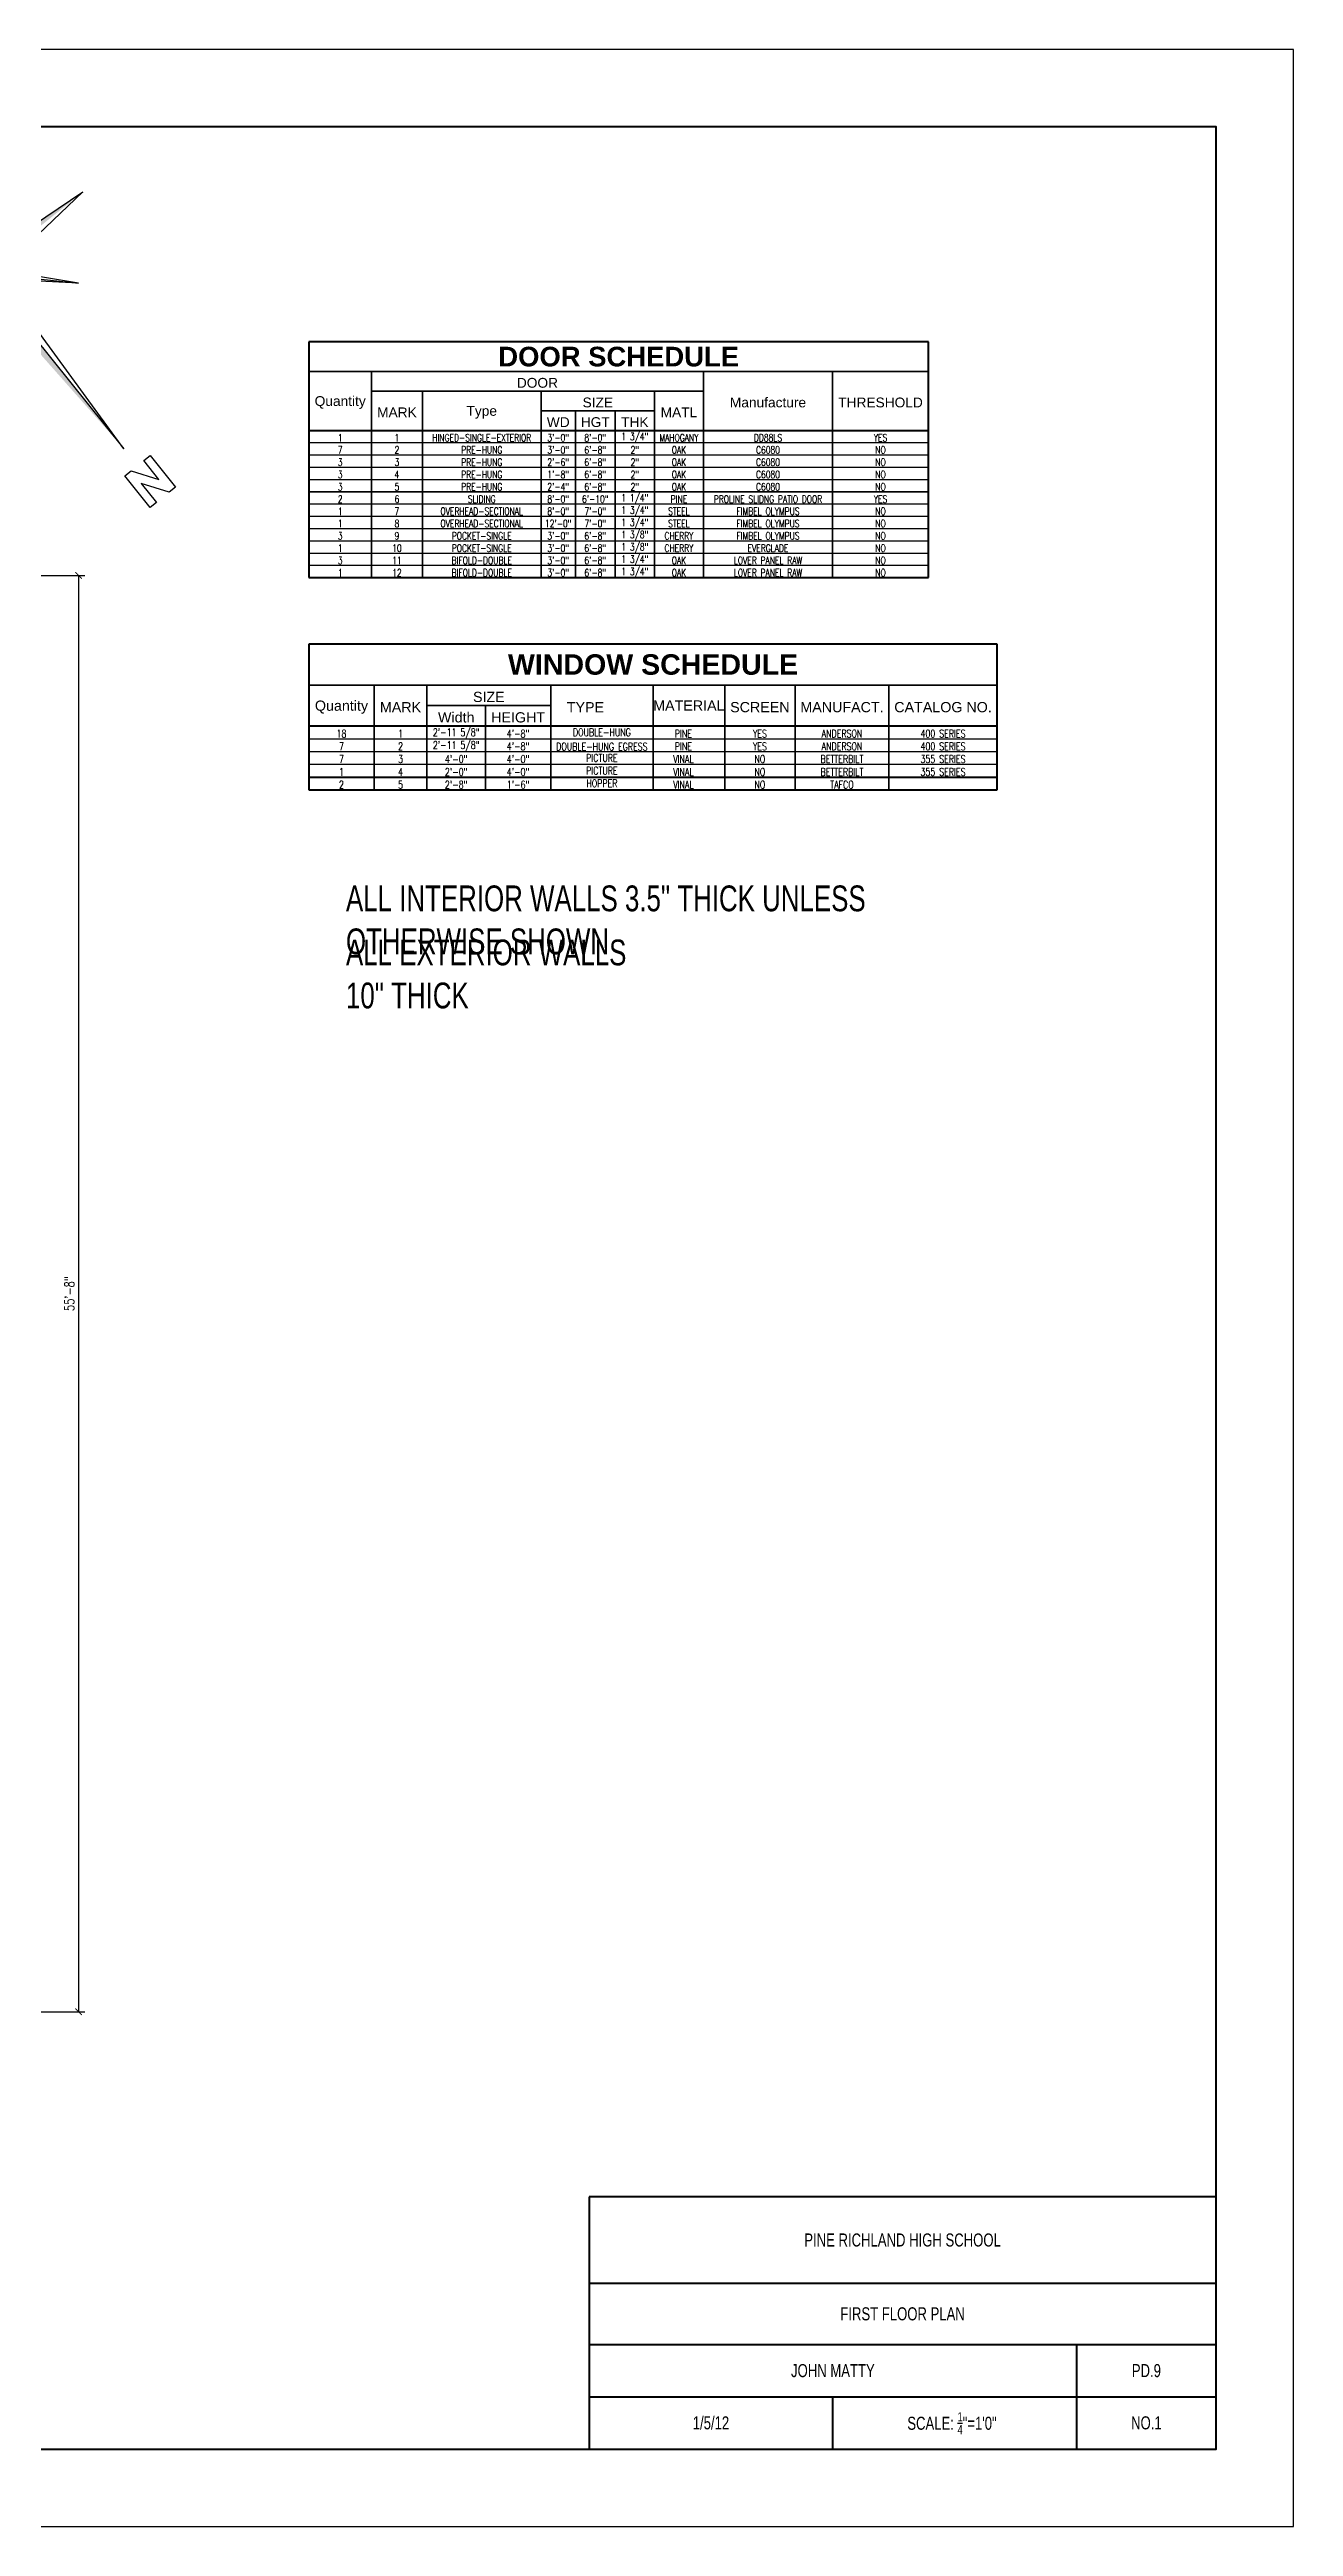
# Model space of a CAD drawing. Header units: inches. Extents: x 43 to 7578, y 1297 to 3809.
# Drawn here: x 1192 to 1771, y 1297 to 2449 of the extents above; entities that cross this region are included whole.
import ezdxf

# ---------------------------------------------------------------- set-up
doc = ezdxf.new("R2010")
doc.units = ezdxf.units.IN
doc.header["$LTSCALE"] = 0.5
doc.header["$MEASUREMENT"] = 0
doc.layers.add('A-Anno-Note', color=231, linetype='Continuous', lineweight=25)
doc.layers.add('A-Anno-Schd', color=231, linetype='Continuous', lineweight=25)
doc.styles.add('Annotative', font='romans.shx', dxfattribs={"width": 0.75})
doc.styles.add('Arch-Dim', font='romans.shx', dxfattribs={"width": 0.75})
doc.styles.add('Schedule-Data', font='romans.shx', dxfattribs={"width": 0.75})
doc.styles.add('Schedule-Header', font='ARIAL.TTF')
doc.styles.add('Schedule-Title', font='ARIALBD.TTF')
doc.styles.get("Standard").update_dxf_attribs({"font": 'romans.shx', "width": 0.75})
doc.dimstyles.new('Annotative', dxfattribs={"dimscale": 96, "dimtxt": 0.09375, "dimasz": 0.0625, "dimexe": 0.0625, "dimexo": 0.0625, "dimgap": 0.03125, "dimtad": 1, "dimdec": 4, "dimzin": 3, "dimdsep": 46, "dimlunit": 4, "dimtxsty": 'Arch-Dim', "dimblk": 'ARCHTICK', "dimcen": 0.09375, "dimazin": 2, "dimtfac": 0.75, "dimtdec": 4, "dimtix": 1, "dimtmove": 2, "dimatfit": 3, "dimfxl": 1, "dimtolj": 1, "dimtzin": 0, "dimarcsym": 0})

# ---------------------------------------------------------------- blocks, each defined once
blk = doc.blocks.new('_ArchTick')
at = {"color": 0, "linetype": 'ByBlock', "const_width": 0.15}
blk.add_lwpolyline([(-0.5, -0.5), (0.5, 0.5)], dxfattribs=at)
blk = doc.blocks.new('*D185')
at = {"color": 0, "lineweight": -2, "transparency": 16777216}
for p, q in [((1030.9, 2204.6), (1208.7, 2204.6)), ((1205.7, 2204.6), (1205.7, 1536.6)), ((901.2, 1536.6), (1208.7, 1536.6))]:
    blk.add_line(p, q, dxfattribs=at)
at = {"layer": 'Defpoints', "color": 0, "transparency": 16777216}
for p in [(1027.9, 2204.6), (898.2, 1536.6), (1205.7, 1536.6)]:
    blk.add_point(p, dxfattribs=at)
at = {"color": 0, "lineweight": -2, "transparency": 16777216, "xscale": 3, "yscale": 3, "zscale": 3}
for p, rotation in [((1205.7, 2204.6), 90), ((1205.7, 1536.6), 270)]:
    blk.add_blockref('_ArchTick', p, dxfattribs=dict(at, rotation=rotation))
at = {"color": 0, "transparency": 16777216, "insert": (1201.5, 1870.6), "char_height": 4.5, "attachment_point": 5, "rotation": 90, "style": 'Arch-Dim'}
blk.add_mtext('\\A1;55\'-8"', dxfattribs=at)
blk = doc.blocks.new('Anno_North_K_Metric')
at = {"color": 0, "linetype": 'ByBlock', "lineweight": -2}
for p, q in [((-0.5, 0.83), (0, 6.67)), ((0.5, 0.83), (0, 6.67)), ((0, 0), (-3.54, 3.54)), ((-3.54, 3.54), (-0.83, 0.5)), ((0, 0), (-3.54, 3.54)), ((-3.54, 3.54), (-0.5, 0.83)), ((0, 0), (3.54, 3.54)), ((0, 0), (3.54, 3.54)), ((3.54, 3.54), (0.5, 0.83)), ((3.54, 3.54), (0.83, 0.5)), ((-0.83, 0.5), (-6.67, 0)), ((-0.83, -0.5), (-6.67, 0)), ((0, 0), (-3.54, -3.54)), ((0, 0), (-3.54, -3.54)), ((-0.83, 0.5), (0, 0)), ((-0.83, -0.5), (0, 0)), ((-0.83, -0.5), (0, 0)), ((-0.5, 0.83), (0, 0)), ((-0.5, 0.83), (0, 0)), ((-0.5, -0.83), (0, 0)), ((0.5, 0.83), (0, 0)), ((0.83, 0.5), (0, 0)), ((0.83, 0.5), (0, 0)), ((0.83, 0.5), (0, 0)), ((0, 0), (11.67, 0)), ((0, 0), (3.54, -3.54)), ((0, 0), (3.54, -3.54)), ((0, 0), (0, 0)), ((0, 0), (0, 0)), ((0, 0), (0, 0)), ((0, 0), (0, 0)), ((0, 0), (0, 0)), ((0, 0), (0, 0)), ((0, 0), (0, 0)), ((0, 0), (0, 0)), ((0.5, -0.83), (0, 0)), ((0, 0), (0, 0)), ((0, 0), (0, 0)), ((0, 0), (0, 0)), ((0, 0), (0, 0)), ((0.5, -0.83), (0, 0)), ((0, 0), (0, 0)), ((0, 0), (0, 0)), ((0, 0), (0, 0)), ((0, 0), (0, 0)), ((0.83, -0.5), (0, 0)), ((11.67, 0), (0.83, 0.5)), ((12.79, 0.41), (12.79, 0.83)), ((12.79, 0.83), (14.89, 0.83)), ((14.05, 0.41), (12.79, 0.41)), ((12.79, -0.43), (14.05, 0.41)), ((14.89, 0.41), (13.63, -0.43)), ((14.89, 0.83), (14.89, 0.41)), ((-3.54, -3.54), (-0.83, -0.5)), ((-3.54, -3.54), (-0.5, -0.83)), ((-0.5, -0.83), (0, -6.67)), ((0.5, -0.83), (0, -6.67)), ((3.54, -3.54), (0.5, -0.83)), ((3.54, -3.54), (0.83, -0.5)), ((12.79, -0.85), (12.79, -0.43)), ((14.89, -0.85), (12.79, -0.85)), ((13.63, -0.43), (14.89, -0.43)), ((14.89, -0.43), (14.89, -0.85))]:
    blk.add_line(p, q, dxfattribs=at)
for points in [[(0, 6.67), (0, 0), (-0.5, 0.83)], [(-3.54, 3.54), (0, 0), (-0.5, 0.83)], [(3.54, 3.54), (0, 0), (0.83, 0.5)], [(-6.67, 0), (0, 0), (-0.83, -0.5)], [(-3.54, -3.54), (0, 0), (-0.83, -0.5)], [(0, 0), (11.67, 0), (0.83, -0.5)], [(0, -6.67), (0, 0), (0.5, -0.83)], [(3.54, -3.54), (0, 0), (0.5, -0.83)]]:
    blk.add_solid(points, dxfattribs=at)

msp = doc.modelspace()

# ---------------------------------------------------------------- linework, layer by layer
at = {"lineweight": 70}
for p, q in [((1734.74877, 1450.49889), (1443.14877, 1450.49889)), ((1443.14877, 1450.49889), (1443.14877, 1333.21089)), ((1443.14877, 1410.32289), (1734.74877, 1410.32289)), ((1443.14877, 1381.81089), (1734.74877, 1381.81089)), ((1669.94877, 1357.51089), (1669.94877, 1381.81089)), ((1443.14877, 1357.51089), (1734.74877, 1357.51089)), ((1556.54877, 1333.21089), (1556.54877, 1357.51089)), ((1669.94877, 1333.21089), (1669.94877, 1357.51089))]:
    msp.add_line(p, q, dxfattribs=at)
msp.add_lwpolyline([(42.74877, 2449.21089), (42.74877, 1297.21089), (1770.74877, 1297.21089), (1770.74877, 2449.21089)], close=True)
msp.add_lwpolyline([(78.74877, 2413.21089), (78.74877, 1333.21089), (1734.74877, 1333.21089), (1734.74877, 2413.21089)], close=True, dxfattribs=at)
at = {"layer": 'A-Anno-Schd', "color": 234, "linetype": 'Continuous', "lineweight": 70}
for p, q in [((1312.84406, 2313.19144), (1312.84406, 2203.62119)), ((1600.9842, 2313.19144), (1312.84406, 2313.19144)), ((1600.9842, 2203.62119), (1600.9842, 2313.19144)), ((1312.84406, 2203.62119), (1600.9842, 2203.62119)), ((1312.84406, 2172.64254), (1312.84406, 2104.92838)), ((1632.97568, 2172.64254), (1312.84406, 2172.64254)), ((1632.97568, 2104.92838), (1632.97568, 2172.64254)), ((1312.84406, 2110.86822), (1632.97568, 2110.86822)), ((1312.84406, 2104.92838), (1632.97568, 2104.92838))]:
    msp.add_line(p, q, dxfattribs=at)
at = {"layer": 'A-Anno-Schd', "color": 232, "linetype": 'Continuous', "lineweight": 35}
for p, q in [((1312.84406, 2299.49516), (1600.9842, 2299.49516)), ((1341.97279, 2299.49516), (1341.97279, 2272.10259)), ((1496.30576, 2299.49516), (1496.30576, 2290.3643)), ((1556.4308, 2299.49516), (1556.4308, 2272.10259)), ((1341.97279, 2290.3643), (1365.62052, 2290.3643)), ((1365.62052, 2290.3643), (1365.62052, 2272.10259)), ((1365.62052, 2290.3643), (1420.85403, 2290.3643)), ((1420.85403, 2290.3643), (1420.85403, 2272.10259)), ((1420.85403, 2290.3643), (1473.60091, 2290.3643)), ((1420.85403, 2281.23345), (1436.76919, 2281.23345)), ((1436.76919, 2281.23345), (1436.76919, 2272.10259)), ((1436.76919, 2281.23345), (1455.30027, 2281.23345)), ((1455.30027, 2281.23345), (1455.30027, 2272.10259)), ((1455.30027, 2281.23345), (1473.60091, 2281.23345)), ((1473.60091, 2290.3643), (1473.60091, 2281.23345)), ((1473.60091, 2290.3643), (1496.30576, 2290.3643)), ((1473.60091, 2281.23345), (1473.60091, 2272.10259)), ((1496.30576, 2290.3643), (1496.30576, 2272.10259)), ((1341.97279, 2272.10259), (1341.97279, 2203.62119)), ((1365.62052, 2272.10259), (1365.62052, 2203.62119)), ((1420.85403, 2272.10259), (1420.85403, 2203.62119)), ((1436.76919, 2272.10259), (1436.76919, 2203.62119)), ((1455.30027, 2272.10259), (1455.30027, 2203.62119)), ((1473.60091, 2272.10259), (1473.60091, 2203.62119)), ((1496.30576, 2272.10259), (1496.30576, 2203.62119)), ((1556.4308, 2272.10259), (1556.4308, 2203.62119)), ((1312.84406, 2243.56867), (1600.9842, 2243.56867)), ((1312.84406, 2153.63506), (1632.97568, 2153.63506)), ((1343.16235, 2153.63506), (1343.16235, 2134.62757)), ((1367.77581, 2153.63506), (1367.77581, 2134.62757)), ((1367.77581, 2144.13131), (1394.97178, 2144.13131)), ((1394.97178, 2144.13131), (1394.97178, 2134.62757)), ((1394.97178, 2144.13131), (1425.32573, 2144.13131)), ((1425.32573, 2153.63506), (1425.32573, 2144.13131)), ((1425.32573, 2144.13131), (1425.32573, 2134.62757)), ((1472.90987, 2153.63506), (1472.90987, 2134.62757)), ((1506.2197, 2153.63506), (1506.2197, 2134.62757)), ((1538.982, 2153.63506), (1538.982, 2134.62757)), ((1582.57376, 2153.63506), (1582.57376, 2134.62757)), ((1343.16235, 2134.62757), (1343.16235, 2104.92838)), ((1367.77581, 2134.62757), (1367.77581, 2104.92838)), ((1394.97178, 2134.62757), (1394.97178, 2104.92838)), ((1425.32573, 2134.62757), (1425.32573, 2104.92838)), ((1472.90987, 2134.62757), (1472.90987, 2104.92838)), ((1506.2197, 2134.62757), (1506.2197, 2104.92838)), ((1538.982, 2134.62757), (1538.982, 2104.92838)), ((1582.57376, 2134.62757), (1582.57376, 2104.92838))]:
    msp.add_line(p, q, dxfattribs=at)
at = {"layer": 'A-Anno-Schd', "color": 233, "linetype": 'Continuous', "lineweight": 50}
for p, q in [((1312.84406, 2272.10259), (1600.9842, 2272.10259)), ((1312.84406, 2134.62757), (1632.97568, 2134.62757))]:
    msp.add_line(p, q, dxfattribs=at)
at = {"layer": 'A-Anno-Schd', "color": 231, "linetype": 'Continuous', "lineweight": 25}
for p, q in [((1312.84406, 2266.39581), (1600.9842, 2266.39581)), ((1312.84406, 2260.68903), (1600.9842, 2260.68903)), ((1312.84406, 2254.98224), (1600.9842, 2254.98224)), ((1312.84406, 2249.27546), (1600.9842, 2249.27546)), ((1312.84406, 2237.86189), (1600.9842, 2237.86189)), ((1312.84406, 2232.15511), (1600.9842, 2232.15511)), ((1312.84406, 2226.44832), (1600.9842, 2226.44832)), ((1312.84406, 2220.74154), (1600.9842, 2220.74154)), ((1312.84406, 2128.68774), (1632.97568, 2128.68774)), ((1312.84406, 2122.7479), (1632.97568, 2122.7479))]:
    msp.add_line(p, q, dxfattribs=at)
at = {"layer": 'A-Anno-Schd', "color": 232, "linetype": 'Continuous', "lineweight": 25}
msp.add_line((1312.84406, 2215.03475), (1600.9842, 2215.03475), dxfattribs=at)
at = {"layer": 'A-Anno-Schd', "color": 234, "linetype": 'Continuous', "lineweight": 25}
for p, q in [((1312.84406, 2209.32797), (1600.9842, 2209.32797)), ((1312.84406, 2116.80806), (1632.97568, 2116.80806))]:
    msp.add_line(p, q, dxfattribs=at)

# ---------------------------------------------------------------- block references
at = {"layer": 'A-Anno-Note', "color": 7, "xscale": 8.999999999999957, "yscale": 8.999999999999957, "zscale": 8.999999999999957, "rotation": 308.8202676105928}
msp.add_blockref('Anno_North_K_Metric', (1160.9799, 2345.38023), dxfattribs=at)

# ---------------------------------------------------------------- texts
at = {"char_height": 12, "attachment_point": 1, "style": 'Annotative'}
for s, width, insert in [('{\\fCityBlueprint|b0|i0|c2|p2;ALL INTERIOR WALLS 3.5" THICK UNLESS OTHERWISE SHOWN}', 269.4165736, (1330.09463, 2060.42178)), ('{\\fCityBlueprint|b0|i0|c2|p2;ALL EXTERIOR WALLS 10" THICK }', 143.7922858, (1330.09463, 2035.27438))]:
    msp.add_mtext_dynamic_manual_height_columns(s, width=width, gutter_width=22.5, heights=[0], dxfattribs=dict(at, insert=insert))
at = {"color": 7, "char_height": 6.075, "attachment_point": 5}
for s, width, insert in [('{\\fCityBlueprint|b0|i0|c2|p2;PINE RICHLAND HIGH SCHOOL}', 125.360318, (1588.94877, 1430.41089)), ('{\\fCityBlueprint|b0|i0|c2|p2;FIRST FLOOR PLAN}', 81.3411996, (1588.94877, 1396.06689)), ('{\\fCityBlueprint|b0|i0|c2|p2;JOHN MATTY}', 58.5197, (1556.54877, 1369.66089)), ('{\\fCityBlueprint|b0|i0|c2|p2;PD.9}', 0.2333352, (1702.34877, 1369.66089)), ('{\\fCityBlueprint|b0|i0|c2|p2;1/5/12}', 0.3315574, (1499.84877, 1345.36089)), ('\\A1;{\\fCityBlueprint|b0|i0|c2|p2;SCALE: \\H0.7x;\\S1/4;\\H1.4286x;"=1\'0"}', 76.2026687, (1611.94264, 1345.20826)), ('{\\fCityBlueprint|b0|i0|c2|p2;NO.1}', 0.2333352, (1702.34877, 1345.36089))]:
    msp.add_mtext_dynamic_manual_height_columns(s, width=width, gutter_width=1, heights=[0], dxfattribs=dict(at, insert=insert))
at = {"layer": 'A-Anno-Schd', "color": 233, "linetype": 'Continuous', "lineweight": 35, "attachment_point": 5, "style": 'Schedule-Title'}
for s, insert, char_height, width in [('DOOR SCHEDULE', (1456.91413, 2306.3433), 9.1308543, 283.5747199), ('WINDOW SCHEDULE', (1472.90987, 2163.1388), 9.5037407, 300.4299655)]:
    msp.add_mtext(s, dxfattribs=dict(at, insert=insert, char_height=char_height, width=width))
at = {"layer": 'A-Anno-Schd', "color": 231, "linetype": 'Continuous', "lineweight": 25, "attachment_point": 5}
for s, insert, char_height, width, style in [('DOOR', (1419.13927, 2294.16882), 4.565427, 149.7675426, 'Schedule-Header'), ('Quantity', (1327.40842, 2285.03797), 4.565427, 24.563306, 'Schedule-Header'), ('MARK', (1353.79665, 2280.47254), 4.565427, 19.082302, 'Schedule-Header'), ('Type', (1393.23728, 2280.47254), 4.565427, 50.6680887, 'Schedule-Header'), ('SIZE', (1447.22747, 2285.03797), 4.565427, 48.1814502, 'Schedule-Header'), ('MATL', (1484.95333, 2280.47254), 4.565427, 18.1394203, 'Schedule-Header'), ('Manufacture', (1526.36828, 2285.03797), 4.5654271, 55.5596178, 'Schedule-Header'), ('THRESHOLD', (1578.7075, 2285.03797), 4.565427, 39.9879721, 'Schedule-Header'), ('1', (1327.40842, 2268.67852), 3.42407, 26.8460195, 'Schedule-Data'), ('1', (1353.79665, 2268.67852), 3.42407, 21.3650156, 'Schedule-Data'), ('HINGED-SINGLE-EXTERIOR', (1393.23728, 2268.67852), 3.4240704, 52.9508023, 'Schedule-Data'), ('WD', (1428.81161, 2275.90712), 4.565427, 11.3497266, 'Schedule-Header'), ('3\'-0"', (1428.81161, 2268.67852), 3.42407, 13.6324402, 'Schedule-Data'), ('HGT', (1446.03473, 2275.90712), 4.565427, 13.9656603, 'Schedule-Header'), ('8\'-0"', (1446.03473, 2268.67852), 3.42407, 16.2483739, 'Schedule-Data'), ('THK', (1464.45059, 2275.90712), 4.565427, 13.735209, 'Schedule-Header'), ('1 3/4"', (1464.45059, 2268.67852), 3.42407, 16.0179226, 'Schedule-Data'), ('MAHOGANY', (1484.95333, 2268.67852), 3.42407, 20.4221339, 'Schedule-Data'), ('DD88LS', (1526.36828, 2268.67852), 3.42407, 57.8423313, 'Schedule-Data'), ('YES', (1578.7075, 2268.67852), 3.42407, 42.2706857, 'Schedule-Data'), ('7', (1327.40842, 2262.97174), 3.42407, 26.8460195, 'Schedule-Data'), ('3', (1327.40842, 2257.26496), 3.42407, 26.8460195, 'Schedule-Data'), ('2', (1353.79665, 2262.97174), 3.42407, 21.3650156, 'Schedule-Data'), ('3', (1353.79665, 2257.26496), 3.42407, 21.3650156, 'Schedule-Data'), ('PRE-HUNG', (1393.23728, 2262.97174), 3.42407, 52.9508023, 'Schedule-Data'), ('PRE-HUNG', (1393.23728, 2257.26496), 3.42407, 52.9508023, 'Schedule-Data'), ('3\'-0"', (1428.81161, 2262.97174), 3.42407, 13.6324402, 'Schedule-Data'), ('2\'-6"', (1428.81161, 2257.26496), 3.42407, 13.6324402, 'Schedule-Data'), ('6\'-8"', (1446.03473, 2262.97174), 3.42407, 16.2483739, 'Schedule-Data'), ('6\'-8"', (1446.03473, 2257.26496), 3.42407, 16.2483739, 'Schedule-Data'), ('2"', (1464.45059, 2262.97174), 3.42407, 16.0179226, 'Schedule-Data'), ('2"', (1464.45059, 2257.26496), 3.42407, 16.0179226, 'Schedule-Data'), ('OAK', (1484.95333, 2262.97174), 3.42407, 20.4221339, 'Schedule-Data'), ('OAK', (1484.95333, 2257.26496), 3.42407, 20.4221339, 'Schedule-Data'), ('C6080', (1526.36828, 2262.97174), 3.42407, 57.8423313, 'Schedule-Data'), ('C6080', (1526.36828, 2257.26496), 3.42407, 57.8423313, 'Schedule-Data'), ('NO', (1578.7075, 2262.97174), 3.42407, 42.2706857, 'Schedule-Data'), ('NO', (1578.7075, 2257.26496), 3.42407, 42.2706857, 'Schedule-Data'), ('3', (1327.40842, 2251.55817), 3.42407, 26.8460195, 'Schedule-Data'), ('3', (1327.40842, 2245.85139), 3.42407, 26.8460195, 'Schedule-Data'), ('4', (1353.79665, 2251.55817), 3.42407, 21.3650156, 'Schedule-Data'), ('5', (1353.79665, 2245.85139), 3.42407, 21.3650156, 'Schedule-Data'), ('PRE-HUNG', (1393.23728, 2251.55817), 3.42407, 52.9508023, 'Schedule-Data'), ('PRE-HUNG', (1393.23728, 2245.85139), 3.42407, 52.9508023, 'Schedule-Data'), ('2\'-4"', (1428.81161, 2245.85139), 3.42407, 13.6324402, 'Schedule-Data'), ('1\'-8"', (1428.81161, 2251.55817), 3.42407, 13.6324402, 'Schedule-Data'), ('6\'-8"', (1446.03473, 2251.55817), 3.42407, 16.2483739, 'Schedule-Data'), ('6\'-8"', (1446.03473, 2245.85139), 3.42407, 16.2483739, 'Schedule-Data'), ('2"', (1464.45059, 2251.55817), 3.42407, 16.0179226, 'Schedule-Data'), ('2"', (1464.45059, 2245.85139), 3.42407, 16.0179226, 'Schedule-Data'), ('OAK', (1484.95333, 2251.55817), 3.42407, 20.4221339, 'Schedule-Data'), ('OAK', (1484.95333, 2245.85139), 3.42407, 20.4221339, 'Schedule-Data'), ('C6080', (1526.36828, 2251.55817), 3.42407, 57.8423313, 'Schedule-Data'), ('C6080', (1526.36828, 2245.85139), 3.42407, 57.8423313, 'Schedule-Data'), ('NO', (1578.7075, 2251.55817), 3.42407, 42.2706857, 'Schedule-Data'), ('NO', (1578.7075, 2245.85139), 3.42407, 42.2706857, 'Schedule-Data'), ('2', (1327.40842, 2240.1446), 3.42407, 26.8460195, 'Schedule-Data'), ('1', (1327.40842, 2234.43782), 3.42407, 26.8460195, 'Schedule-Data'), ('7', (1353.79665, 2234.43782), 3.42407, 21.3650156, 'Schedule-Data'), ('6', (1353.79665, 2240.1446), 3.42407, 21.3650156, 'Schedule-Data'), ('OVERHEAD-SECTIONAL', (1393.23728, 2234.43782), 3.4240704, 52.9508023, 'Schedule-Data'), ('SLIDING', (1393.23728, 2240.1446), 3.42407, 52.9508023, 'Schedule-Data'), ('8\'-0"', (1428.81161, 2240.1446), 3.42407, 13.6324402, 'Schedule-Data'), ('8\'-0"', (1428.81161, 2234.43782), 3.42407, 13.6324402, 'Schedule-Data'), ('6\'-10"', (1446.03473, 2240.1446), 3.42407, 16.2483739, 'Schedule-Data'), ('7\'-0"', (1446.03473, 2234.43782), 3.42407, 16.2483739, 'Schedule-Data'), ('1 1/4"', (1464.45059, 2240.1446), 3.42407, 16.0179226, 'Schedule-Data'), ('1 3/4"', (1464.45059, 2234.43782), 3.42407, 16.0179226, 'Schedule-Data'), ('STEEL', (1484.95333, 2234.43782), 3.42407, 20.4221339, 'Schedule-Data'), ('PINE', (1484.95333, 2240.1446), 3.42407, 20.4221339, 'Schedule-Data'), ('PROLINE SLIDNG PATIO DOOR', (1526.36828, 2240.1446), 3.4240704, 57.8423313, 'Schedule-Data'), ('FIMBEL OLYMPUS', (1526.36828, 2234.43782), 3.4240704, 57.8423313, 'Schedule-Data'), ('YES', (1578.7075, 2240.1446), 3.42407, 42.2706857, 'Schedule-Data'), ('NO', (1578.7075, 2234.43782), 3.42407, 42.2706857, 'Schedule-Data'), ('3', (1327.40842, 2223.02425), 3.42407, 26.8460195, 'Schedule-Data'), ('1', (1327.40842, 2228.73104), 3.42407, 26.8460195, 'Schedule-Data'), ('8', (1353.79665, 2228.73104), 3.42407, 21.3650156, 'Schedule-Data'), ('9', (1353.79665, 2223.02425), 3.42407, 21.3650156, 'Schedule-Data'), ('OVERHEAD-SECTIONAL', (1393.23728, 2228.73104), 3.4240704, 52.9508023, 'Schedule-Data'), ('POCKET-SINGLE', (1393.23728, 2223.02425), 3.4240704, 52.9508023, 'Schedule-Data'), ('12\'-0"', (1428.81161, 2228.73104), 3.42407, 13.6324402, 'Schedule-Data'), ('3\'-0"', (1428.81161, 2223.02425), 3.42407, 13.6324402, 'Schedule-Data'), ('7\'-0"', (1446.03473, 2228.73104), 3.42407, 16.2483739, 'Schedule-Data'), ('6\'-8"', (1446.03473, 2223.02425), 3.42407, 16.2483739, 'Schedule-Data'), ('1 3/4"', (1464.45059, 2228.73104), 3.42407, 16.0179226, 'Schedule-Data'), ('1 3/8"', (1464.45059, 2223.02425), 3.42407, 16.0179226, 'Schedule-Data'), ('CHERRY', (1484.95333, 2223.02425), 3.42407, 20.4221339, 'Schedule-Data'), ('STEEL', (1484.95333, 2228.73104), 3.42407, 20.4221339, 'Schedule-Data'), ('FIMBEL OLYMPUS', (1526.36828, 2228.73104), 3.4240704, 57.8423313, 'Schedule-Data'), ('FIMBEL OLYMPUS', (1526.36828, 2223.02425), 3.4240704, 57.8423313, 'Schedule-Data'), ('NO', (1578.7075, 2228.73104), 3.42407, 42.2706857, 'Schedule-Data'), ('NO', (1578.7075, 2223.02425), 3.42407, 42.2706857, 'Schedule-Data'), ('3', (1327.40842, 2211.61068), 3.42407, 26.8460195, 'Schedule-Data'), ('1', (1327.40842, 2217.31747), 3.42407, 26.8460195, 'Schedule-Data'), ('10', (1353.79665, 2217.31747), 3.42407, 21.3650156, 'Schedule-Data'), ('11', (1353.79665, 2211.61068), 3.42407, 21.3650156, 'Schedule-Data'), ('BIFOLD-DOUBLE', (1393.23728, 2211.61068), 3.4240704, 52.9508023, 'Schedule-Data'), ('POCKET-SINGLE', (1393.23728, 2217.31747), 3.4240704, 52.9508023, 'Schedule-Data'), ('3\'-0"', (1428.81161, 2217.31747), 3.42407, 13.6324402, 'Schedule-Data'), ('3\'-0"', (1428.81161, 2211.61068), 3.42407, 13.6324402, 'Schedule-Data'), ('6\'-8"', (1446.03473, 2217.31747), 3.42407, 16.2483739, 'Schedule-Data'), ('6\'-8"', (1446.03473, 2211.61068), 3.42407, 16.2483739, 'Schedule-Data'), ('1 3/8"', (1464.45059, 2217.31747), 3.42407, 16.0179226, 'Schedule-Data'), ('1 3/4"', (1464.45059, 2211.61068), 3.42407, 16.0179226, 'Schedule-Data'), ('CHERRY', (1484.95333, 2217.31747), 3.42407, 20.4221339, 'Schedule-Data'), ('OAK', (1484.95333, 2211.61068), 3.42407, 20.4221339, 'Schedule-Data'), ('LOVER PANEL RAW', (1526.36828, 2211.61068), 3.4240704, 57.8423313, 'Schedule-Data'), ('EVERGLADE', (1526.36828, 2217.31747), 3.42407, 57.8423313, 'Schedule-Data'), ('NO', (1578.7075, 2217.31747), 3.42407, 42.2706857, 'Schedule-Data'), ('NO', (1578.7075, 2211.61068), 3.42407, 42.2706857, 'Schedule-Data'), ('1', (1327.40842, 2205.9039), 3.42407, 26.8460195, 'Schedule-Data'), ('12', (1353.79665, 2205.9039), 3.42407, 21.3650156, 'Schedule-Data'), ('BIFOLD-DOUBLE', (1393.23728, 2205.9039), 3.4240704, 52.9508023, 'Schedule-Data'), ('3\'-0"', (1428.81161, 2205.9039), 3.42407, 13.6324402, 'Schedule-Data'), ('6\'-8"', (1446.03473, 2205.9039), 3.42407, 16.2483739, 'Schedule-Data'), ('1 3/4"', (1464.45059, 2205.9039), 3.42407, 16.0179226, 'Schedule-Data'), ('OAK', (1484.95333, 2205.9039), 3.42407, 20.4221339, 'Schedule-Data'), ('LOVER PANEL RAW', (1526.36828, 2205.9039), 3.4240704, 57.8423313, 'Schedule-Data'), ('NO', (1578.7075, 2205.9039), 3.42407, 42.2706857, 'Schedule-Data'), ('Quantity', (1328.0032, 2143.33934), 4.75187, 25.566424, 'Schedule-Header'), ('MARK', (1355.46908, 2143.33934), 4.75187, 19.8615864, 'Schedule-Header'), ('SIZE', (1396.55077, 2148.09121), 4.75187, 52.7980516, 'Schedule-Header'), ('TYPE', (1441.46936, 2143.33934), 4.75187, 27.5353917, 'Schedule-Header'), ('MATERIAL', (1489.56478, 2144.13131), 4.75187, 33.6569208, 'Schedule-Header'), ('SCREEN', (1522.60085, 2143.33934), 4.75187, 28.0104282, 'Schedule-Header'), ('MANUFACT.', (1560.77788, 2143.33934), 4.75187, 38.8398954, 'Schedule-Header'), ('CATALOG NO.', (1607.77472, 2143.33934), 4.7518704, 45.6500452, 'Schedule-Header'), ('18', (1328.0032, 2131.06367), 3.563903, 27.9423591, 'Schedule-Data'), ('1', (1355.46908, 2131.06367), 3.5639, 22.2375216, 'Schedule-Data'), ('2\'-11 5/8"', (1381.37379, 2131.06367), 3.563903, 24.8200372, 'Schedule-Data'), ('Width', (1381.37379, 2138.58747), 4.75187, 22.444102, 'Schedule-Header'), ('HEIGHT', (1410.14875, 2138.58747), 4.75187, 25.6020792, 'Schedule-Header'), ('4\'-8"', (1410.14875, 2131.06367), 3.563903, 27.9780144, 'Schedule-Data'), ('DOUBLE-HUNG', (1449.1178, 2131.65765), 3.5639028, 29.9113269, 'Schedule-Data'), ('PINE', (1487.0153, 2131.06367), 3.563903, 36.032856, 'Schedule-Data'), ('YES', (1522.60085, 2131.06367), 3.563903, 30.3863634, 'Schedule-Data'), ('ANDERSON', (1560.77788, 2131.06367), 3.563903, 41.2158306, 'Schedule-Data'), ('400 SERIES', (1607.77472, 2131.06367), 3.563903, 48.0259804, 'Schedule-Data'), ('7', (1328.0032, 2125.12383), 3.5639, 27.9423591, 'Schedule-Data'), ('7', (1328.0032, 2119.184), 3.5639, 27.9423591, 'Schedule-Data'), ('2', (1355.46908, 2125.12383), 3.5639, 22.2375216, 'Schedule-Data'), ('3', (1355.46908, 2119.184), 3.5639, 22.2375216, 'Schedule-Data'), ('2\'-11 5/8"', (1381.37379, 2125.12383), 3.563903, 24.8200372, 'Schedule-Data'), ('4\'-0"', (1381.37379, 2119.184), 3.563903, 24.8200372, 'Schedule-Data'), ('4\'-8"', (1410.14875, 2125.12383), 3.563903, 27.9780144, 'Schedule-Data'), ('4\'-0"', (1410.14875, 2119.184), 3.563903, 27.9780144, 'Schedule-Data'), ('PICTURE', (1449.1178, 2119.77798), 3.563903, 29.9113269, 'Schedule-Data'), ('VINAL', (1487.0153, 2119.184), 3.563903, 36.032856, 'Schedule-Data'), ('PINE', (1487.0153, 2125.12383), 3.563903, 36.032856, 'Schedule-Data'), ('YES', (1522.60085, 2125.12383), 3.563903, 30.3863634, 'Schedule-Data'), ('NO', (1522.60085, 2119.184), 3.563903, 30.3863634, 'Schedule-Data'), ('BETTERBILT', (1560.77788, 2119.184), 3.563903, 41.2158306, 'Schedule-Data'), ('ANDERSON', (1560.77788, 2125.12383), 3.563903, 41.2158306, 'Schedule-Data'), ('400 SERIES', (1607.77472, 2125.12383), 3.563903, 48.0259804, 'Schedule-Data'), ('355 SERIES', (1607.77472, 2119.184), 3.563903, 48.0259804, 'Schedule-Data'), ('2', (1328.0032, 2107.30432), 3.5639, 27.9423591, 'Schedule-Data'), ('1', (1328.0032, 2113.24416), 3.5639, 27.9423591, 'Schedule-Data'), ('4', (1355.46908, 2113.24416), 3.5639, 22.2375216, 'Schedule-Data'), ('5', (1355.46908, 2107.30432), 3.5639, 22.2375216, 'Schedule-Data'), ('2\'-0"', (1381.37379, 2113.24416), 3.563903, 24.8200372, 'Schedule-Data'), ('2\'-8"', (1381.37379, 2107.30432), 3.563903, 24.8200372, 'Schedule-Data'), ('4\'-0"', (1410.14875, 2113.24416), 3.563903, 27.9780144, 'Schedule-Data'), ('1\'-6"', (1410.14875, 2107.30432), 3.563903, 27.9780144, 'Schedule-Data'), ('PICTURE', (1449.1178, 2113.83814), 3.563903, 29.9113269, 'Schedule-Data'), ('HOPPER', (1449.1178, 2107.8983), 3.563903, 29.9113269, 'Schedule-Data'), ('VINAL', (1487.0153, 2113.24416), 3.563903, 36.032856, 'Schedule-Data'), ('VINAL', (1487.0153, 2107.30432), 3.563903, 36.032856, 'Schedule-Data'), ('NO', (1522.60085, 2113.24416), 3.563903, 30.3863634, 'Schedule-Data'), ('NO', (1522.60085, 2107.30432), 3.563903, 30.3863634, 'Schedule-Data'), ('BETTERBILT', (1560.77788, 2113.24416), 3.563903, 41.2158306, 'Schedule-Data'), ('TAFCO', (1560.77788, 2107.30432), 3.563903, 41.2158306, 'Schedule-Data'), ('355 SERIES', (1607.77472, 2113.24416), 3.563903, 48.0259804, 'Schedule-Data')]:
    msp.add_mtext(s, dxfattribs=dict(at, insert=insert, char_height=char_height, width=width, style=style))
at = {"layer": 'A-Anno-Schd', "color": 231, "linetype": 'Continuous', "lineweight": 25, "insert": (1449.1178, 2125.03352), "char_height": 3.5639028, "attachment_point": 5, "style": 'Schedule-Data'}
msp.add_mtext('DOUBLE-HUNG EGRESS', dxfattribs=at)

# ---------------------------------------------------------------- dimensions: what is measured, and where the dimension line sits
dim = msp.add_linear_dim(base=(1205.66258, 1536.625), p1=(1027.89139, 2204.625), p2=(898.20907, 1536.625), angle=90, dimstyle='Annotative')
dim.commit()
dim.dimension.update_dxf_attribs({"geometry": '*D185', "text_midpoint": (1201.48401, 1870.625)})

doc.saveas('drawing.dxf')
